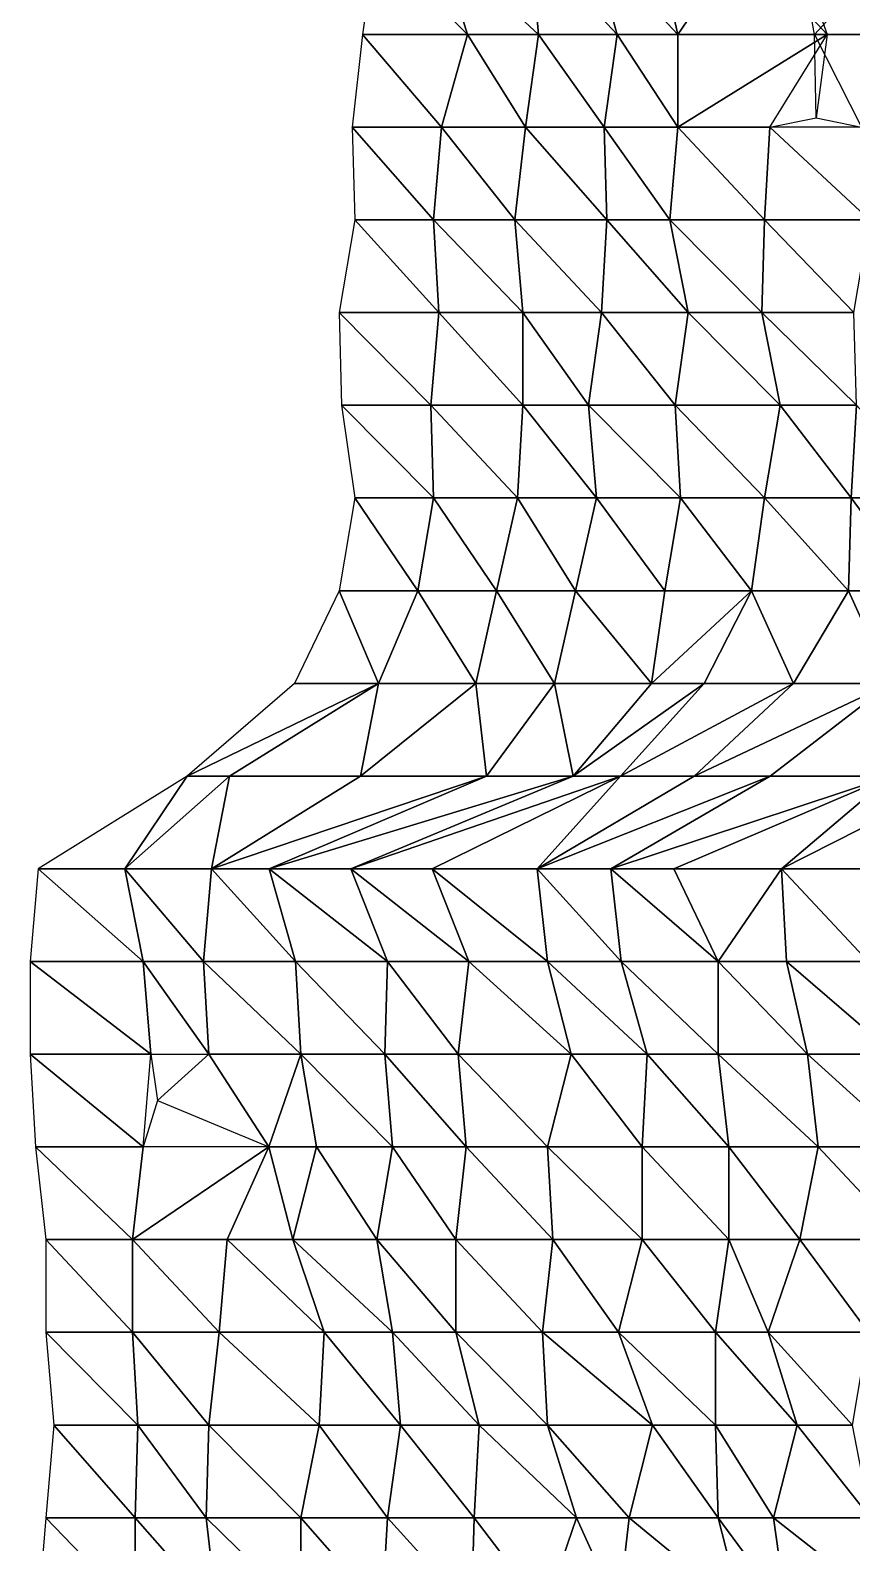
# Model space of a CAD drawing. Header units: metres. Extents: x -317 to 276, y -240 to 234.
# Drawn here: x -315.6 to -262.5, y 70.4 to 168.3 of the extents above; entities that cross this region are included whole.
import ezdxf

# ---------------------------------------------------------------- set-up
doc = ezdxf.new("R2010")
doc.units = ezdxf.units.M

msp = doc.modelspace()

# ---------------------------------------------------------------- linework, layer by layer
for points in [[(-293.26498, 174, -366.75406), (-294.11102, 168, -368.30273), (-287.32263, 168, -368.39166), (-287.32254, 168.0001, -368.39157)], [(-293.26498, 174, -366.75406), (-287.32263, 168, -368.39166), (-289.18393, 174, -371.79877), (-289.18384, 174.0001, -371.79868)], [(-289.18393, 174, -371.79877), (-282.73398, 168, -372.50717), (-283.2416, 174, -373.43637), (-283.24152, 174.0001, -373.43628)], [(-289.18393, 174, -371.79877), (-287.32263, 168, -368.39166), (-282.73398, 168, -372.50717), (-282.7339, 168.0001, -372.50708)], [(-283.2416, 174, -373.43637), (-277.6377, 168, -375.69345), (-279.32977, 174, -378.7908), (-279.32968, 174.0001, -378.7907)], [(-283.2416, 174, -373.43637), (-282.73398, 168, -372.50717), (-277.6377, 168, -375.69345), (-277.6376, 168.0001, -375.69336)], [(-279.32977, 174, -378.7908), (-273.7259, 168, -381.04788), (-275.07953, 174, -383.52576), (-275.07944, 174.0001, -383.52567)], [(-279.32977, 174, -378.7908), (-277.6377, 168, -375.69345), (-273.7259, 168, -381.04788), (-273.7258, 168.0001, -381.0478)], [(-269.64484, 174, -386.0926), (-275.07953, 174, -383.52576), (-273.7259, 168, -381.04788), (-273.7258, 168.0001, -381.0478)], [(-269.64484, 174, -386.0926), (-273.7259, 168, -381.04788), (-264.06094, 168, -375.87134), (-264.06085, 168.0001, -375.87125)], [(-265.70523, 172.59573, -385.13867), (-264.06094, 168, -375.87134), (-264.88696, 168, -389.89835), (-264.88687, 168.0001, -389.89825)], [(-260.28976, 172.97562, -387.7407), (-264.88696, 168, -389.89835), (-253.86838, 168, -382.24393), (-253.86827, 168.0001, -382.24384)], [(-294.11102, 168, -368.30273), (-294.78784, 162, -369.5417), (-289.01474, 162, -371.489), (-289.01465, 162.0001, -371.48892)], [(-294.11102, 168, -368.30273), (-289.01474, 162, -371.489), (-287.32263, 168, -368.39166), (-287.32254, 168.0001, -368.39157)], [(-287.32263, 168, -368.39166), (-289.01474, 162, -371.489), (-283.58002, 162, -374.05585), (-283.57993, 162.0001, -374.05576)], [(-287.32263, 168, -368.39166), (-283.58002, 162, -374.05585), (-282.73398, 168, -372.50717), (-282.7339, 168.0001, -372.50708)], [(-282.73398, 168, -372.50717), (-283.58002, 162, -374.05585), (-278.48373, 162, -377.24213), (-278.48364, 162.0001, -377.24203)], [(-282.73398, 168, -372.50717), (-278.48373, 162, -377.24213), (-277.6377, 168, -375.69345), (-277.6376, 168.0001, -375.69336)], [(-277.6377, 168, -375.69345), (-278.48373, 162, -377.24213), (-273.7259, 162, -381.04788), (-273.7258, 162.0001, -381.0478)], [(-277.6377, 168, -375.69345), (-273.7259, 162, -381.04788), (-273.7259, 168, -381.04788), (-273.7258, 168.0001, -381.0478)], [(-273.7259, 162, -381.04788), (-267.78354, 162, -382.68552), (-264.06094, 168, -375.87134), (-264.06085, 168.0001, -375.87125)], [(-273.7259, 162, -381.04788), (-264.06094, 168, -375.87134), (-273.7259, 168, -381.04788), (-273.7258, 168.0001, -381.0478)], [(-264.06094, 168, -375.87134), (-264.77853, 162.6, -383.44238), (-264.88696, 168, -389.89835), (-264.88687, 168.0001, -389.89825)], [(-261.84122, 162, -384.32312), (-253.86838, 168, -382.24393), (-264.88696, 168, -389.89835), (-264.88687, 168.0001, -389.89825)], [(-264.77853, 162.6, -383.44238), (-261.84122, 162, -384.32312), (-267.78354, 162, -382.68552), (-267.78345, 162.0001, -382.68542)], [(-294.78784, 162, -369.5417), (-289.52237, 156, -372.41824), (-289.01474, 162, -371.489), (-289.01465, 162.0001, -371.48892)], [(-294.78784, 162, -369.5417), (-294.61865, 156, -369.23193), (-289.52237, 156, -372.41824), (-289.52228, 156.0001, -372.41815)], [(-289.01474, 162, -371.489), (-289.52237, 156, -372.41824), (-284.25687, 156, -375.2948), (-284.25677, 156.0001, -375.2947)], [(-289.01474, 162, -371.489), (-284.25687, 156, -375.2948), (-283.58002, 162, -374.05585), (-283.57993, 162.0001, -374.05576)], [(-283.58002, 162, -374.05585), (-284.25687, 156, -375.2948), (-278.31454, 156, -376.9324), (-278.31445, 156.0001, -376.9323)], [(-283.58002, 162, -374.05585), (-278.31454, 156, -376.9324), (-278.48373, 162, -377.24213), (-278.48364, 162.0001, -377.24203)], [(-278.48373, 162, -377.24213), (-274.23352, 156, -381.9771), (-273.7259, 162, -381.04788), (-273.7258, 162.0001, -381.0478)], [(-278.48373, 162, -377.24213), (-278.31454, 156, -376.9324), (-274.23352, 156, -381.9771), (-274.23343, 156.0001, -381.97702)], [(-273.7259, 162, -381.04788), (-274.23352, 156, -381.9771), (-268.12195, 156, -383.305), (-268.12186, 156.0001, -383.3049)], [(-273.7259, 162, -381.04788), (-268.12195, 156, -383.305), (-267.78354, 162, -382.68552), (-267.78345, 162.0001, -382.68542)], [(-267.78354, 162, -382.68552), (-268.12195, 156, -383.305), (-261.3336, 156, -383.39392), (-261.3335, 156.0001, -383.39383)], [(-267.78354, 162, -382.68552), (-261.3336, 156, -383.39392), (-261.84122, 162, -384.32312), (-261.84113, 162.0001, -384.32303)], [(-294.61865, 156, -369.23193), (-295.6339, 150, -371.09036), (-289.18393, 150, -371.79877), (-289.18384, 150.0001, -371.79868)], [(-294.61865, 156, -369.23193), (-289.18393, 150, -371.79877), (-289.52237, 156, -372.41824), (-289.52228, 156.0001, -372.41815)], [(-289.52237, 156, -372.41824), (-283.74924, 150, -374.36557), (-284.25687, 156, -375.2948), (-284.25677, 156.0001, -375.2947)], [(-289.52237, 156, -372.41824), (-289.18393, 150, -371.79877), (-283.74924, 150, -374.36557), (-283.74915, 150.0001, -374.36548)], [(-284.25687, 156, -375.2948), (-278.65295, 150, -377.55188), (-278.31454, 156, -376.9324), (-278.31445, 156.0001, -376.9323)], [(-284.25687, 156, -375.2948), (-283.74924, 150, -374.36557), (-278.65295, 150, -377.55188), (-278.65286, 150.0001, -377.5518)], [(-278.31454, 156, -376.9324), (-278.65295, 150, -377.55188), (-273.04904, 150, -379.80896), (-273.04895, 150.0001, -379.80887)], [(-278.31454, 156, -376.9324), (-273.04904, 150, -379.80896), (-274.23352, 156, -381.9771), (-274.23343, 156.0001, -381.97702)], [(-274.23352, 156, -381.9771), (-268.29117, 150, -383.61472), (-268.12195, 156, -383.305), (-268.12186, 156.0001, -383.3049)], [(-274.23352, 156, -381.9771), (-273.04904, 150, -379.80896), (-268.29117, 150, -383.61472), (-268.29108, 150.0001, -383.61462)], [(-268.12195, 156, -383.305), (-268.29117, 150, -383.61472), (-262.34885, 150, -385.25232), (-262.34875, 150.0001, -385.25223)], [(-268.12195, 156, -383.305), (-262.34885, 150, -385.25232), (-261.3336, 156, -383.39392), (-261.3335, 156.0001, -383.39383)], [(-295.6339, 150, -371.09036), (-289.69156, 144, -372.72797), (-289.18393, 150, -371.79877), (-289.18384, 150.0001, -371.79868)], [(-295.6339, 150, -371.09036), (-295.4647, 144, -370.7806), (-289.69156, 144, -372.72797), (-289.69147, 144.0001, -372.72787)], [(-289.18393, 150, -371.79877), (-289.69156, 144, -372.72797), (-283.74924, 144, -374.36557), (-283.74915, 144.0001, -374.36548)], [(-289.18393, 150, -371.79877), (-283.74924, 144, -374.36557), (-283.74924, 150, -374.36557), (-283.74915, 150.0001, -374.36548)], [(-283.74924, 150, -374.36557), (-279.499, 144, -379.10056), (-278.65295, 150, -377.55188), (-278.65286, 150.0001, -377.5518)], [(-283.74924, 150, -374.36557), (-283.74924, 144, -374.36557), (-279.499, 144, -379.10056), (-279.4989, 144.0001, -379.10046)], [(-278.65295, 150, -377.55188), (-279.499, 144, -379.10056), (-273.89508, 144, -381.35764), (-273.895, 144.0001, -381.35754)], [(-278.65295, 150, -377.55188), (-273.89508, 144, -381.35764), (-273.04904, 150, -379.80896), (-273.04895, 150.0001, -379.80887)], [(-273.04904, 150, -379.80896), (-273.89508, 144, -381.35764), (-267.1067, 144, -381.44656), (-267.1066, 144.0001, -381.44647)], [(-273.04904, 150, -379.80896), (-267.1067, 144, -381.44656), (-268.29117, 150, -383.61472), (-268.29108, 150.0001, -383.61462)], [(-268.29117, 150, -383.61472), (-262.17963, 144, -384.9426), (-262.34885, 150, -385.25232), (-262.34875, 150.0001, -385.25223)], [(-268.29117, 150, -383.61472), (-267.1067, 144, -381.44656), (-262.17963, 144, -384.9426), (-262.17953, 144.0001, -384.9425)], [(-295.4647, 144, -370.7806), (-289.52237, 138, -372.41824), (-289.69156, 144, -372.72797), (-289.69147, 144.0001, -372.72787)], [(-295.4647, 144, -370.7806), (-294.61865, 138, -369.23193), (-289.52237, 138, -372.41824), (-289.52228, 138.0001, -372.41815)], [(-289.69156, 144, -372.72797), (-284.08765, 138, -374.98505), (-283.74924, 144, -374.36557), (-283.74915, 144.0001, -374.36548)], [(-289.69156, 144, -372.72797), (-289.52237, 138, -372.41824), (-284.08765, 138, -374.98505), (-284.08755, 138.0001, -374.98495)], [(-283.74924, 144, -374.36557), (-284.08765, 138, -374.98505), (-278.99136, 138, -378.17133), (-278.99127, 138.0001, -378.17123)], [(-283.74924, 144, -374.36557), (-278.99136, 138, -378.17133), (-279.499, 144, -379.10056), (-279.4989, 144.0001, -379.10046)], [(-279.499, 144, -379.10056), (-273.55667, 138, -380.73816), (-273.89508, 144, -381.35764), (-273.895, 144.0001, -381.35754)], [(-279.499, 144, -379.10056), (-278.99136, 138, -378.17133), (-273.55667, 138, -380.73816), (-273.55658, 138.0001, -380.73807)], [(-273.89508, 144, -381.35764), (-268.12195, 138, -383.305), (-267.1067, 144, -381.44656), (-267.1066, 144.0001, -381.44647)], [(-273.89508, 144, -381.35764), (-273.55667, 138, -380.73816), (-268.12195, 138, -383.305), (-268.12186, 138.0001, -383.3049)], [(-267.1067, 144, -381.44656), (-268.12195, 138, -383.305), (-262.51807, 138, -385.56207), (-262.51797, 138.0001, -385.56198)], [(-267.1067, 144, -381.44656), (-262.51807, 138, -385.56207), (-262.17963, 144, -384.9426), (-262.17953, 144.0001, -384.9425)], [(-262.17963, 144, -384.9426), (-262.51807, 138, -385.56207), (-256.74493, 138, -387.5094), (-256.74484, 138.0001, -387.5093)], [(-294.61865, 138, -369.23193), (-295.6339, 132, -371.09036), (-290.53763, 132, -374.27664), (-290.53754, 132.0001, -374.27655)], [(-294.61865, 138, -369.23193), (-290.53763, 132, -374.27664), (-289.52237, 138, -372.41824), (-289.52228, 138.0001, -372.41815)], [(-289.52237, 138, -372.41824), (-290.53763, 132, -374.27664), (-285.44135, 132, -377.46292), (-285.44125, 132.0001, -377.46283)], [(-289.52237, 138, -372.41824), (-285.44135, 132, -377.46292), (-284.08765, 138, -374.98505), (-284.08755, 138.0001, -374.98495)], [(-284.08765, 138, -374.98505), (-285.44135, 132, -377.46292), (-280.34503, 132, -380.64923), (-280.34494, 132.0001, -380.64914)], [(-284.08765, 138, -374.98505), (-280.34503, 132, -380.64923), (-278.99136, 138, -378.17133), (-278.99127, 138.0001, -378.17123)], [(-278.99136, 138, -378.17133), (-280.34503, 132, -380.64923), (-274.5719, 132, -382.59656), (-274.5718, 132.0001, -382.59647)], [(-278.99136, 138, -378.17133), (-274.5719, 132, -382.59656), (-273.55667, 138, -380.73816), (-273.55658, 138.0001, -380.73807)], [(-273.55667, 138, -380.73816), (-274.5719, 132, -382.59656), (-268.96802, 132, -384.85364), (-268.96793, 132.0001, -384.85355)], [(-273.55667, 138, -380.73816), (-268.96802, 132, -384.85364), (-268.12195, 138, -383.305), (-268.12186, 138.0001, -383.3049)], [(-268.12195, 138, -383.305), (-268.96802, 132, -384.85364), (-262.68726, 132, -385.8718), (-262.68716, 132.0001, -385.8717)], [(-268.12195, 138, -383.305), (-262.68726, 132, -385.8718), (-262.51807, 138, -385.56207), (-262.51797, 138.0001, -385.56198)], [(-262.51807, 138, -385.56207), (-262.68726, 132, -385.8718), (-258.0986, 132, -389.98727), (-258.0985, 132.0001, -389.98718)], [(-262.51807, 138, -385.56207), (-258.0986, 132, -389.98727), (-256.74493, 138, -387.5094), (-256.74484, 138.0001, -387.5093)], [(-295.6339, 132, -371.09036), (-298.51047, 126, -376.35587), (-293.07574, 126, -378.92267), (-293.07565, 126.0001, -378.92258)], [(-295.6339, 132, -371.09036), (-293.07574, 126, -378.92267), (-290.53763, 132, -374.27664), (-290.53754, 132.0001, -374.27655)], [(-290.53763, 132, -374.27664), (-293.07574, 126, -378.92267), (-286.79498, 126, -379.9408), (-286.7949, 126.0001, -379.9407)], [(-290.53763, 132, -374.27664), (-286.79498, 126, -379.9408), (-285.44135, 132, -377.46292), (-285.44125, 132.0001, -377.46283)], [(-285.44135, 132, -377.46292), (-286.79498, 126, -379.9408), (-281.69873, 126, -383.1271), (-281.69864, 126.0001, -383.127)], [(-285.44135, 132, -377.46292), (-281.69873, 126, -383.1271), (-280.34503, 132, -380.64923), (-280.34494, 132.0001, -380.64914)], [(-280.34503, 132, -380.64923), (-281.69873, 126, -383.1271), (-275.41797, 126, -384.14523), (-275.41788, 126.0001, -384.14514)], [(-280.34503, 132, -380.64923), (-275.41797, 126, -384.14523), (-274.5719, 132, -382.59656), (-274.5718, 132.0001, -382.59647)], [(-275.41797, 126, -384.14523), (-272.01376, 126, -390.4289), (-268.96802, 132, -384.85364), (-268.96793, 132.0001, -384.85355)], [(-275.41797, 126, -384.14523), (-268.96802, 132, -384.85364), (-274.5719, 132, -382.59656), (-274.5718, 132.0001, -382.59647)], [(-268.96802, 132, -384.85364), (-272.01376, 126, -390.4289), (-266.24066, 126, -392.37622), (-266.24057, 126.0001, -392.37613)], [(-268.96802, 132, -384.85364), (-266.24066, 126, -392.37622), (-262.68726, 132, -385.8718), (-262.68716, 132.0001, -385.8717)], [(-262.68726, 132, -385.8718), (-266.24066, 126, -392.37622), (-259.9599, 126, -393.39438), (-259.9598, 126.0001, -393.3943)], [(-262.68726, 132, -385.8718), (-259.9599, 126, -393.39438), (-258.0986, 132, -389.98727), (-258.0985, 132.0001, -389.98718)], [(-305.44803, 120, -389.055), (-302.72067, 120, -396.57758), (-293.07574, 126, -378.92267), (-293.07565, 126.0001, -378.92258)], [(-305.44803, 120, -389.055), (-293.07574, 126, -378.92267), (-298.51047, 126, -376.35587), (-298.51038, 126.0001, -376.35577)], [(-293.07574, 126, -378.92267), (-302.72067, 120, -396.57758), (-294.2402, 120, -393.56915), (-294.2401, 120.0001, -393.56906)], [(-293.07574, 126, -378.92267), (-294.2402, 120, -393.56915), (-286.79498, 126, -379.9408), (-286.7949, 126.0001, -379.9407)], [(-286.79498, 126, -379.9408), (-294.2402, 120, -393.56915), (-286.09814, 120, -391.1802), (-286.09805, 120.0001, -391.1801)], [(-286.79498, 126, -379.9408), (-286.09814, 120, -391.1802), (-281.69873, 126, -383.1271), (-281.69864, 126.0001, -383.127)], [(-281.69873, 126, -383.1271), (-286.09814, 120, -391.1802), (-280.49423, 120, -393.4373), (-280.49414, 120.0001, -393.4372)], [(-281.69873, 126, -383.1271), (-280.49423, 120, -393.4373), (-275.41797, 126, -384.14523), (-275.41788, 126.0001, -384.14514)], [(-280.49423, 120, -393.4373), (-277.42847, 120, -400.3404), (-272.01376, 126, -390.4289), (-272.01367, 126.0001, -390.4288)], [(-280.49423, 120, -393.4373), (-272.01376, 126, -390.4289), (-275.41797, 126, -384.14523), (-275.41788, 126.0001, -384.14514)], [(-277.42847, 120, -400.3404), (-272.6706, 120, -404.14618), (-266.24066, 126, -392.37622), (-266.24057, 126.0001, -392.37613)], [(-277.42847, 120, -400.3404), (-266.24066, 126, -392.37622), (-272.01376, 126, -390.4289), (-272.01367, 126.0001, -390.4288)], [(-272.6706, 120, -404.14618), (-267.7435, 120, -407.64218), (-259.9599, 126, -393.39438), (-259.9598, 126.0001, -393.3943)], [(-272.6706, 120, -404.14618), (-259.9599, 126, -393.39438), (-266.24066, 126, -392.37622), (-266.24057, 126.0001, -392.37613)], [(-259.9599, 126, -393.39438), (-267.7435, 120, -407.64218), (-259.93988, 120, -405.8727), (-259.9398, 120.0001, -405.87262)], [(-305.44803, 120, -389.055), (-315.09293, 114, -406.70987), (-309.489, 114, -408.96698), (-309.48892, 114.0001, -408.9669)], [(-305.44803, 120, -389.055), (-309.489, 114, -408.96698), (-302.72067, 120, -396.57758), (-302.72058, 120.0001, -396.57748)], [(-302.72067, 120, -396.57758), (-309.489, 114, -408.96698), (-303.8851, 114, -411.22406), (-303.885, 114.0001, -411.22397)], [(-302.72067, 120, -396.57758), (-303.8851, 114, -411.22406), (-294.2402, 120, -393.56915), (-294.2401, 120.0001, -393.56906)], [(-303.8851, 114, -411.22406), (-300.1425, 114, -416.8882), (-286.09814, 120, -391.1802), (-286.09805, 120.0001, -391.1801)], [(-303.8851, 114, -411.22406), (-286.09814, 120, -391.1802), (-294.2402, 120, -393.56915), (-294.2401, 120.0001, -393.56906)], [(-300.1425, 114, -416.8882), (-294.877, 114, -419.76477), (-280.49423, 120, -393.4373), (-280.49414, 120.0001, -393.4372)], [(-300.1425, 114, -416.8882), (-280.49423, 120, -393.4373), (-286.09814, 120, -391.1802), (-286.09805, 120.0001, -391.1801)], [(-294.877, 114, -419.76477), (-289.6115, 114, -422.64133), (-277.42847, 120, -400.3404), (-277.42838, 120.0001, -400.3403)], [(-294.877, 114, -419.76477), (-277.42847, 120, -400.3404), (-280.49423, 120, -393.4373), (-280.49414, 120.0001, -393.4372)], [(-277.42847, 120, -400.3404), (-289.6115, 114, -422.64133), (-282.82312, 114, -422.73026), (-282.82303, 114.0001, -422.73016)], [(-277.42847, 120, -400.3404), (-282.82312, 114, -422.73026), (-272.6706, 120, -404.14618), (-272.6705, 120.0001, -404.1461)], [(-282.82312, 114, -422.73026), (-278.06525, 114, -426.536), (-267.7435, 120, -407.64218), (-267.7434, 120.0001, -407.6421)], [(-282.82312, 114, -422.73026), (-267.7435, 120, -407.64218), (-272.6706, 120, -404.14618), (-272.6705, 120.0001, -404.1461)], [(-278.06525, 114, -426.536), (-273.98422, 114, -431.58072), (-259.93988, 120, -405.8727), (-259.9398, 120.0001, -405.87262)], [(-278.06525, 114, -426.536), (-259.93988, 120, -405.8727), (-267.7435, 120, -407.64218), (-267.7434, 120.0001, -407.6421)], [(-259.93988, 120, -405.8727), (-273.98422, 114, -431.58072), (-267.02664, 114, -431.35992), (-267.02655, 114.0001, -431.35983)], [(-259.93988, 120, -405.8727), (-267.02664, 114, -431.35992), (-255.182, 120, -409.67847), (-255.1819, 120.0001, -409.67838)], [(-255.182, 120, -409.67847), (-267.02664, 114, -431.35992), (-261.08432, 114, -432.99753), (-261.08423, 114.0001, -432.99744)], [(-315.09293, 114, -406.70987), (-315.60056, 108, -407.6391), (-308.30457, 108, -406.79883), (-308.30447, 108.0001, -406.79874)], [(-315.09293, 114, -406.70987), (-308.30457, 108, -406.79883), (-309.489, 114, -408.96698), (-309.48892, 114.0001, -408.9669)], [(-309.489, 114, -408.96698), (-304.39273, 108, -412.15326), (-303.8851, 114, -411.22406), (-303.885, 114.0001, -411.22397)], [(-309.489, 114, -408.96698), (-308.30457, 108, -406.79883), (-304.39273, 108, -412.15326), (-304.39264, 108.0001, -412.15317)], [(-303.8851, 114, -411.22406), (-304.39273, 108, -412.15326), (-298.4504, 108, -413.79086), (-298.45032, 108.0001, -413.79077)], [(-303.8851, 114, -411.22406), (-298.4504, 108, -413.79086), (-300.1425, 114, -416.8882), (-300.1424, 114.0001, -416.88812)], [(-300.1425, 114, -416.8882), (-292.5081, 108, -415.42847), (-294.877, 114, -419.76477), (-294.87692, 114.0001, -419.76468)], [(-300.1425, 114, -416.8882), (-298.4504, 108, -413.79086), (-292.5081, 108, -415.42847), (-292.508, 108.0001, -415.42838)], [(-294.877, 114, -419.76477), (-287.24258, 108, -418.30502), (-289.6115, 114, -422.64133), (-289.61142, 114.0001, -422.64124)], [(-294.877, 114, -419.76477), (-292.5081, 108, -415.42847), (-287.24258, 108, -418.30502), (-287.2425, 108.0001, -418.30493)], [(-289.6115, 114, -422.64133), (-282.1463, 108, -421.49133), (-282.82312, 114, -422.73026), (-282.82303, 114.0001, -422.73016)], [(-289.6115, 114, -422.64133), (-287.24258, 108, -418.30502), (-282.1463, 108, -421.49133), (-282.1462, 108.0001, -421.49124)], [(-282.82312, 114, -422.73026), (-277.38843, 108, -425.2971), (-278.06525, 114, -426.536), (-278.06516, 114.0001, -426.53592)], [(-282.82312, 114, -422.73026), (-282.1463, 108, -421.49133), (-277.38843, 108, -425.2971), (-277.38834, 108.0001, -425.297)], [(-271.10767, 108, -426.31522), (-273.98422, 114, -431.58072), (-278.06525, 114, -426.536), (-278.06516, 114.0001, -426.53592)], [(-271.10767, 108, -426.31522), (-278.06525, 114, -426.536), (-277.38843, 108, -425.2971), (-277.38834, 108.0001, -425.297)], [(-267.02664, 114, -431.35992), (-273.98422, 114, -431.58072), (-271.10767, 108, -426.31522), (-271.10757, 108.0001, -426.31512)], [(-267.02664, 114, -431.35992), (-271.10767, 108, -426.31522), (-266.68823, 108, -430.74045), (-266.68814, 108.0001, -430.74036)], [(-267.02664, 114, -431.35992), (-261.42273, 108, -433.617), (-261.08432, 114, -432.99753), (-261.08423, 114.0001, -432.99744)], [(-267.02664, 114, -431.35992), (-266.68823, 108, -430.74045), (-261.42273, 108, -433.617), (-261.42264, 108.0001, -433.6169)], [(-315.60056, 108, -407.6391), (-307.79694, 102, -405.86963), (-308.30457, 108, -406.79883), (-308.30447, 108.0001, -406.79874)], [(-315.60056, 108, -407.6391), (-315.60056, 102, -407.6391), (-307.79694, 102, -405.86963), (-307.79684, 102.0001, -405.86954)], [(-308.30457, 108, -406.79883), (-304.05432, 102, -411.53378), (-304.39273, 108, -412.15326), (-304.39264, 108.0001, -412.15317)], [(-308.30457, 108, -406.79883), (-307.79694, 102, -405.86963), (-304.05432, 102, -411.53378), (-304.05423, 102.0001, -411.5337)], [(-304.39273, 108, -412.15326), (-298.112, 102, -413.1714), (-298.4504, 108, -413.79086), (-298.45032, 108.0001, -413.79077)], [(-304.39273, 108, -412.15326), (-304.05432, 102, -411.53378), (-298.112, 102, -413.1714), (-298.1119, 102.0001, -413.1713)], [(-298.4504, 108, -413.79086), (-292.67728, 102, -415.73822), (-292.5081, 108, -415.42847), (-292.508, 108.0001, -415.42838)], [(-298.4504, 108, -413.79086), (-298.112, 102, -413.1714), (-292.67728, 102, -415.73822), (-292.6772, 102.0001, -415.73813)], [(-292.5081, 108, -415.42847), (-292.67728, 102, -415.73822), (-287.91943, 102, -419.54398), (-287.91934, 102.0001, -419.54388)], [(-292.5081, 108, -415.42847), (-287.91943, 102, -419.54398), (-287.24258, 108, -418.30502), (-287.2425, 108.0001, -418.30493)], [(-287.24258, 108, -418.30502), (-287.91943, 102, -419.54398), (-280.6234, 102, -418.7037), (-280.62332, 102.0001, -418.7036)], [(-287.24258, 108, -418.30502), (-280.6234, 102, -418.7037), (-282.1463, 108, -421.49133), (-282.1462, 108.0001, -421.49124)], [(-282.1463, 108, -421.49133), (-275.69635, 102, -422.19974), (-277.38843, 108, -425.2971), (-277.38834, 108.0001, -425.297)], [(-282.1463, 108, -421.49133), (-280.6234, 102, -418.7037), (-275.69635, 102, -422.19974), (-275.69626, 102.0001, -422.19965)], [(-277.38843, 108, -425.2971), (-271.10767, 102, -426.31522), (-271.10767, 108, -426.31522), (-271.10757, 108.0001, -426.31512)], [(-277.38843, 108, -425.2971), (-275.69635, 102, -422.19974), (-271.10767, 102, -426.31522), (-271.10757, 102.0001, -426.31512)], [(-271.10767, 108, -426.31522), (-265.33456, 102, -428.26257), (-266.68823, 108, -430.74045), (-266.68814, 108.0001, -430.74036)], [(-271.10767, 108, -426.31522), (-271.10767, 102, -426.31522), (-265.33456, 102, -428.26257), (-265.33447, 102.0001, -428.26248)], [(-266.68823, 108, -430.74045), (-259.73065, 102, -430.51965), (-261.42273, 108, -433.617), (-261.42264, 108.0001, -433.6169)], [(-266.68823, 108, -430.74045), (-265.33456, 102, -428.26257), (-259.73065, 102, -430.51965), (-259.73056, 102.0001, -430.51956)], [(-315.60056, 102, -407.6391), (-308.30457, 96, -406.79883), (-307.79694, 102, -405.86963), (-307.79684, 102.0001, -405.86954)], [(-315.60056, 102, -407.6391), (-315.26215, 96, -407.01962), (-308.30457, 96, -406.79883), (-308.30447, 96.0001, -406.79874)], [(-307.79694, 102, -405.86963), (-307.36508, 99, -406.52316), (-308.30457, 96, -406.79883), (-308.30447, 96.0001, -406.79874)], [(-300.1625, 96, -404.40988), (-304.05432, 102, -411.53378), (-307.36508, 99, -406.52316), (-307.365, 99.0001, -406.52307)], [(-298.112, 102, -413.1714), (-304.05432, 102, -411.53378), (-300.1625, 96, -404.40988), (-300.1624, 96.0001, -404.4098)], [(-298.112, 102, -413.1714), (-300.1625, 96, -404.40988), (-297.09674, 96, -411.313), (-297.09665, 96.0001, -411.3129)], [(-298.112, 102, -413.1714), (-292.16965, 96, -414.80902), (-292.67728, 102, -415.73822), (-292.6772, 102.0001, -415.73813)], [(-298.112, 102, -413.1714), (-297.09674, 96, -411.313), (-292.16965, 96, -414.80902), (-292.16956, 96.0001, -414.80893)], [(-292.67728, 102, -415.73822), (-287.4118, 96, -418.61478), (-287.91943, 102, -419.54398), (-287.91934, 102.0001, -419.54388)], [(-292.67728, 102, -415.73822), (-292.16965, 96, -414.80902), (-287.4118, 96, -418.61478), (-287.4117, 96.0001, -418.6147)], [(-287.91943, 102, -419.54398), (-282.1463, 96, -421.49133), (-280.6234, 102, -418.7037), (-280.62332, 102.0001, -418.7036)], [(-287.91943, 102, -419.54398), (-287.4118, 96, -418.61478), (-282.1463, 96, -421.49133), (-282.1462, 96.0001, -421.49124)], [(-280.6234, 102, -418.7037), (-282.1463, 96, -421.49133), (-276.03476, 96, -422.8192), (-276.03467, 96.0001, -422.81912)], [(-280.6234, 102, -418.7037), (-276.03476, 96, -422.8192), (-275.69635, 102, -422.19974), (-275.69626, 102.0001, -422.19965)], [(-275.69635, 102, -422.19974), (-276.03476, 96, -422.8192), (-270.43085, 96, -425.0763), (-270.43076, 96.0001, -425.0762)], [(-275.69635, 102, -422.19974), (-270.43085, 96, -425.0763), (-271.10767, 102, -426.31522), (-271.10757, 102.0001, -426.31512)], [(-271.10767, 102, -426.31522), (-264.6577, 96, -427.02362), (-265.33456, 102, -428.26257), (-265.33447, 102.0001, -428.26248)], [(-271.10767, 102, -426.31522), (-270.43085, 96, -425.0763), (-264.6577, 96, -427.02362), (-264.65762, 96.0001, -427.02353)], [(-265.33456, 102, -428.26257), (-258.7154, 96, -428.66125), (-259.73065, 102, -430.51965), (-259.73056, 102.0001, -430.51956)], [(-265.33456, 102, -428.26257), (-264.6577, 96, -427.02362), (-258.7154, 96, -428.66125), (-258.7153, 96.0001, -428.66116)], [(-315.26215, 96, -407.01962), (-308.98138, 90, -408.03775), (-308.30457, 96, -406.79883), (-308.30447, 96.0001, -406.79874)], [(-315.26215, 96, -407.01962), (-314.5853, 90, -405.78067), (-308.98138, 90, -408.03775), (-308.9813, 90.0001, -408.03766)], [(-308.98138, 90, -408.03775), (-302.86987, 90, -409.36563), (-300.1625, 96, -404.40988), (-300.1624, 96.0001, -404.4098)], [(-308.98138, 90, -408.03775), (-300.1625, 96, -404.40988), (-308.30457, 96, -406.79883), (-308.30447, 96.0001, -406.79874)], [(-300.1625, 96, -404.40988), (-302.86987, 90, -409.36563), (-298.61963, 90, -414.10062), (-298.61954, 90.0001, -414.10052)], [(-300.1625, 96, -404.40988), (-298.61963, 90, -414.10062), (-297.09674, 96, -411.313), (-297.09665, 96.0001, -411.3129)], [(-297.09674, 96, -411.313), (-298.61963, 90, -414.10062), (-293.1849, 90, -416.66742), (-293.1848, 90.0001, -416.66733)], [(-297.09674, 96, -411.313), (-293.1849, 90, -416.66742), (-292.16965, 96, -414.80902), (-292.16956, 96.0001, -414.80893)], [(-292.16965, 96, -414.80902), (-293.1849, 90, -416.66742), (-288.08862, 90, -419.8537), (-288.08853, 90.0001, -419.8536)], [(-292.16965, 96, -414.80902), (-288.08862, 90, -419.8537), (-287.4118, 96, -418.61478), (-287.4117, 96.0001, -418.6147)], [(-287.4118, 96, -418.61478), (-288.08862, 90, -419.8537), (-281.80786, 90, -420.87186), (-281.80777, 90.0001, -420.87177)], [(-287.4118, 96, -418.61478), (-281.80786, 90, -420.87186), (-282.1463, 96, -421.49133), (-282.1462, 96.0001, -421.49124)], [(-282.1463, 96, -421.49133), (-276.03476, 90, -422.8192), (-276.03476, 96, -422.8192), (-276.03467, 96.0001, -422.81912)], [(-282.1463, 96, -421.49133), (-281.80786, 90, -420.87186), (-276.03476, 90, -422.8192), (-276.03467, 90.0001, -422.81912)], [(-276.03476, 96, -422.8192), (-270.43085, 90, -425.0763), (-270.43085, 96, -425.0763), (-270.43076, 96.0001, -425.0762)], [(-276.03476, 96, -422.8192), (-276.03476, 90, -422.8192), (-270.43085, 90, -425.0763), (-270.43076, 90.0001, -425.0762)], [(-270.43085, 96, -425.0763), (-265.8422, 90, -429.19177), (-264.6577, 96, -427.02362), (-264.65762, 96.0001, -427.02353)], [(-270.43085, 96, -425.0763), (-270.43085, 90, -425.0763), (-265.8422, 90, -429.19177), (-265.8421, 90.0001, -429.19168)], [(-264.6577, 96, -427.02362), (-265.8422, 90, -429.19177), (-259.0538, 90, -429.2807), (-259.0537, 90.0001, -429.2806)], [(-264.6577, 96, -427.02362), (-259.0538, 90, -429.2807), (-258.7154, 96, -428.66125), (-258.7153, 96.0001, -428.66116)], [(-314.5853, 90, -405.78067), (-308.98138, 84, -408.03775), (-308.98138, 90, -408.03775), (-308.9813, 90.0001, -408.03766)], [(-314.5853, 90, -405.78067), (-314.5853, 84, -405.78067), (-308.98138, 84, -408.03775), (-308.9813, 84.0001, -408.03766)], [(-308.98138, 90, -408.03775), (-303.37747, 84, -410.29483), (-302.86987, 90, -409.36563), (-302.86978, 90.0001, -409.36554)], [(-308.98138, 90, -408.03775), (-308.98138, 84, -408.03775), (-303.37747, 84, -410.29483), (-303.37738, 84.0001, -410.29474)], [(-302.86987, 90, -409.36563), (-303.37747, 84, -410.29483), (-296.5891, 84, -410.3838), (-296.58902, 84.0001, -410.3837)], [(-302.86987, 90, -409.36563), (-296.5891, 84, -410.3838), (-298.61963, 90, -414.10062), (-298.61954, 90.0001, -414.10052)], [(-298.61963, 90, -414.10062), (-292.16965, 84, -414.80902), (-293.1849, 90, -416.66742), (-293.1848, 90.0001, -416.66733)], [(-298.61963, 90, -414.10062), (-296.5891, 84, -410.3838), (-292.16965, 84, -414.80902), (-292.16956, 84.0001, -414.80893)], [(-293.1849, 90, -416.66742), (-288.08862, 84, -419.8537), (-288.08862, 90, -419.8537), (-288.08853, 90.0001, -419.8536)], [(-293.1849, 90, -416.66742), (-292.16965, 84, -414.80902), (-288.08862, 84, -419.8537), (-288.08853, 84.0001, -419.8536)], [(-288.08862, 90, -419.8537), (-282.4847, 84, -422.11078), (-281.80786, 90, -420.87186), (-281.80777, 90.0001, -420.87177)], [(-288.08862, 90, -419.8537), (-288.08862, 84, -419.8537), (-282.4847, 84, -422.11078), (-282.48462, 84.0001, -422.1107)], [(-281.80786, 90, -420.87186), (-282.4847, 84, -422.11078), (-277.55762, 84, -425.6068), (-277.55753, 84.0001, -425.60672)], [(-281.80786, 90, -420.87186), (-277.55762, 84, -425.6068), (-276.03476, 90, -422.8192), (-276.03467, 90.0001, -422.81912)], [(-276.03476, 90, -422.8192), (-277.55762, 84, -425.6068), (-271.2769, 84, -426.62497), (-271.2768, 84.0001, -426.62488)], [(-276.03476, 90, -422.8192), (-271.2769, 84, -426.62497), (-270.43085, 90, -425.0763), (-270.43076, 90.0001, -425.0762)], [(-270.43085, 90, -425.0763), (-271.2769, 84, -426.62497), (-267.87268, 84, -432.9086), (-267.8726, 84.0001, -432.9085)], [(-270.43085, 90, -425.0763), (-267.87268, 84, -432.9086), (-265.8422, 90, -429.19177), (-265.8421, 90.0001, -429.19168)], [(-265.8422, 90, -429.19177), (-267.87268, 84, -432.9086), (-261.42273, 84, -433.617), (-261.42264, 84.0001, -433.6169)], [(-265.8422, 90, -429.19177), (-261.42273, 84, -433.617), (-259.0538, 90, -429.2807), (-259.0537, 90.0001, -429.2806)], [(-314.5853, 84, -405.78067), (-308.64297, 78, -407.4183), (-308.98138, 84, -408.03775), (-308.9813, 84.0001, -408.03766)], [(-314.5853, 84, -405.78067), (-314.0777, 78, -404.85147), (-308.64297, 78, -407.4183), (-308.64288, 78.0001, -407.4182)], [(-308.98138, 84, -408.03775), (-304.05432, 78, -411.53378), (-303.37747, 84, -410.29483), (-303.37738, 84.0001, -410.29474)], [(-308.98138, 84, -408.03775), (-308.64297, 78, -407.4183), (-304.05432, 78, -411.53378), (-304.05423, 78.0001, -411.5337)], [(-303.37747, 84, -410.29483), (-304.05432, 78, -411.53378), (-296.92752, 78, -411.00327), (-296.92743, 78.0001, -411.00317)], [(-303.37747, 84, -410.29483), (-296.92752, 78, -411.00327), (-296.5891, 84, -410.3838), (-296.58902, 84.0001, -410.3837)], [(-296.5891, 84, -410.3838), (-296.92752, 78, -411.00327), (-291.66202, 78, -413.87982), (-291.66193, 78.0001, -413.87973)], [(-296.5891, 84, -410.3838), (-291.66202, 78, -413.87982), (-292.16965, 84, -414.80902), (-292.16956, 84.0001, -414.80893)], [(-292.16965, 84, -414.80902), (-286.56573, 78, -417.0661), (-288.08862, 84, -419.8537), (-288.08853, 84.0001, -419.8536)], [(-292.16965, 84, -414.80902), (-291.66202, 78, -413.87982), (-286.56573, 78, -417.0661), (-286.56564, 78.0001, -417.066)], [(-288.08862, 84, -419.8537), (-282.1463, 78, -421.49133), (-282.4847, 84, -422.11078), (-282.48462, 84.0001, -422.1107)], [(-288.08862, 84, -419.8537), (-286.56573, 78, -417.0661), (-282.1463, 78, -421.49133), (-282.1462, 78.0001, -421.49124)], [(-282.4847, 84, -422.11078), (-275.3579, 78, -421.58026), (-277.55762, 84, -425.6068), (-277.55753, 84.0001, -425.60672)], [(-282.4847, 84, -422.11078), (-282.1463, 78, -421.49133), (-275.3579, 78, -421.58026), (-275.35782, 78.0001, -421.58017)], [(-277.55762, 84, -425.6068), (-271.2769, 78, -426.62497), (-271.2769, 84, -426.62497), (-271.2768, 84.0001, -426.62488)], [(-277.55762, 84, -425.6068), (-275.3579, 78, -421.58026), (-271.2769, 78, -426.62497), (-271.2768, 78.0001, -426.62488)], [(-271.2769, 84, -426.62497), (-266.01138, 78, -429.50153), (-267.87268, 84, -432.9086), (-267.8726, 84.0001, -432.9085)], [(-271.2769, 84, -426.62497), (-271.2769, 78, -426.62497), (-266.01138, 78, -429.50153), (-266.0113, 78.0001, -429.50143)], [(-267.87268, 84, -432.9086), (-262.438, 78, -435.4754), (-261.42273, 84, -433.617), (-261.42264, 84.0001, -433.6169)], [(-267.87268, 84, -432.9086), (-266.01138, 78, -429.50153), (-262.438, 78, -435.4754), (-262.4379, 78.0001, -435.4753)], [(-314.0777, 78, -404.85147), (-314.5853, 72, -405.78067), (-308.8122, 72, -407.72803), (-308.8121, 72.0001, -407.72794)], [(-314.0777, 78, -404.85147), (-308.8122, 72, -407.72803), (-308.64297, 78, -407.4183), (-308.64288, 78.0001, -407.4182)], [(-308.64297, 78, -407.4183), (-308.8122, 72, -407.72803), (-304.22354, 72, -411.8435), (-304.22345, 72.0001, -411.8434)], [(-308.64297, 78, -407.4183), (-304.22354, 72, -411.8435), (-304.05432, 78, -411.53378), (-304.05423, 78.0001, -411.5337)], [(-304.05432, 78, -411.53378), (-304.22354, 72, -411.8435), (-298.112, 72, -413.1714), (-298.1119, 72.0001, -413.1713)], [(-304.05432, 78, -411.53378), (-298.112, 72, -413.1714), (-296.92752, 78, -411.00327), (-296.92743, 78.0001, -411.00317)], [(-296.92752, 78, -411.00327), (-298.112, 72, -413.1714), (-292.5081, 72, -415.42847), (-292.508, 72.0001, -415.42838)], [(-296.92752, 78, -411.00327), (-292.5081, 72, -415.42847), (-291.66202, 78, -413.87982), (-291.66193, 78.0001, -413.87973)], [(-291.66202, 78, -413.87982), (-292.5081, 72, -415.42847), (-286.90417, 72, -417.68558), (-286.90408, 72.0001, -417.6855)], [(-291.66202, 78, -413.87982), (-286.90417, 72, -417.68558), (-286.56573, 78, -417.0661), (-286.56564, 78.0001, -417.066)], [(-286.56573, 78, -417.0661), (-286.90417, 72, -417.68558), (-280.285, 72, -418.08423), (-280.2849, 72.0001, -418.08414)], [(-286.56573, 78, -417.0661), (-280.285, 72, -418.08423), (-282.1463, 78, -421.49133), (-282.1462, 78.0001, -421.49124)], [(-282.1463, 78, -421.49133), (-276.8808, 72, -424.3679), (-275.3579, 78, -421.58026), (-275.35782, 78.0001, -421.58017)], [(-282.1463, 78, -421.49133), (-280.285, 72, -418.08423), (-276.8808, 72, -424.3679), (-276.8807, 72.0001, -424.3678)], [(-275.3579, 78, -421.58026), (-276.8808, 72, -424.3679), (-271.10767, 72, -426.31522), (-271.10757, 72.0001, -426.31512)], [(-275.3579, 78, -421.58026), (-271.10767, 72, -426.31522), (-271.2769, 78, -426.62497), (-271.2768, 78.0001, -426.62488)], [(-271.2769, 78, -426.62497), (-267.53427, 72, -432.28912), (-266.01138, 78, -429.50153), (-266.0113, 78.0001, -429.50143)], [(-271.2769, 78, -426.62497), (-271.10767, 72, -426.31522), (-267.53427, 72, -432.28912), (-267.53418, 72.0001, -432.28903)], [(-266.01138, 78, -429.50153), (-267.53427, 72, -432.28912), (-261.2535, 72, -433.30728), (-261.25342, 72.0001, -433.3072)], [(-266.01138, 78, -429.50153), (-261.2535, 72, -433.30728), (-262.438, 78, -435.4754), (-262.4379, 78.0001, -435.4753)], [(-314.5853, 72, -405.78067), (-315.09293, 66, -406.70987), (-308.8122, 66, -407.72803), (-308.8121, 66.0001, -407.72794)], [(-314.5853, 72, -405.78067), (-308.8122, 66, -407.72803), (-308.8122, 72, -407.72803), (-308.8121, 72.0001, -407.72794)], [(-308.8122, 72, -407.72803), (-303.5467, 66, -410.60458), (-304.22354, 72, -411.8435), (-304.22345, 72.0001, -411.8434)], [(-308.8122, 72, -407.72803), (-308.8122, 66, -407.72803), (-303.5467, 66, -410.60458), (-303.5466, 66.0001, -410.6045)], [(-304.22354, 72, -411.8435), (-298.112, 66, -413.1714), (-298.112, 72, -413.1714), (-298.1119, 72.0001, -413.1713)], [(-304.22354, 72, -411.8435), (-303.5467, 66, -410.60458), (-298.112, 66, -413.1714), (-298.1119, 66.0001, -413.1713)], [(-298.112, 72, -413.1714), (-292.8465, 66, -416.04794), (-292.5081, 72, -415.42847), (-292.508, 72.0001, -415.42838)], [(-298.112, 72, -413.1714), (-298.112, 66, -413.1714), (-292.8465, 66, -416.04794), (-292.8464, 66.0001, -416.04785)], [(-292.5081, 72, -415.42847), (-292.8465, 66, -416.04794), (-287.07336, 66, -417.9953), (-287.07327, 66.0001, -417.9952)], [(-292.5081, 72, -415.42847), (-287.07336, 66, -417.9953), (-286.90417, 72, -417.68558), (-286.90408, 72.0001, -417.6855)], [(-286.90417, 72, -417.68558), (-287.07336, 66, -417.9953), (-282.3155, 66, -421.80106), (-282.3154, 66.0001, -421.80096)], [(-286.90417, 72, -417.68558), (-282.3155, 66, -421.80106), (-280.285, 72, -418.08423), (-280.2849, 72.0001, -418.08414)], [(-280.285, 72, -418.08423), (-282.3155, 66, -421.80106), (-277.55762, 66, -425.6068), (-277.55753, 66.0001, -425.60672)], [(-280.285, 72, -418.08423), (-277.55762, 66, -425.6068), (-276.8808, 72, -424.3679), (-276.8807, 72.0001, -424.3678)], [(-276.8808, 72, -424.3679), (-277.55762, 66, -425.6068), (-269.58478, 66, -423.52762), (-269.5847, 66.0001, -423.52753)], [(-276.8808, 72, -424.3679), (-269.58478, 66, -423.52762), (-271.10767, 72, -426.31522), (-271.10757, 72.0001, -426.31512)], [(-271.10767, 72, -426.31522), (-266.68823, 66, -430.74045), (-267.53427, 72, -432.28912), (-267.53418, 72.0001, -432.28903)], [(-271.10767, 72, -426.31522), (-269.58478, 66, -423.52762), (-266.68823, 66, -430.74045), (-266.68814, 66.0001, -430.74036)], [(-267.53427, 72, -432.28912), (-259.89984, 66, -430.8294), (-261.2535, 72, -433.30728), (-261.25342, 72.0001, -433.3072)], [(-267.53427, 72, -432.28912), (-266.68823, 66, -430.74045), (-259.89984, 66, -430.8294), (-259.89975, 66.0001, -430.8293)]]:
    msp.add_3dface(points)

doc.saveas('drawing.dxf')
